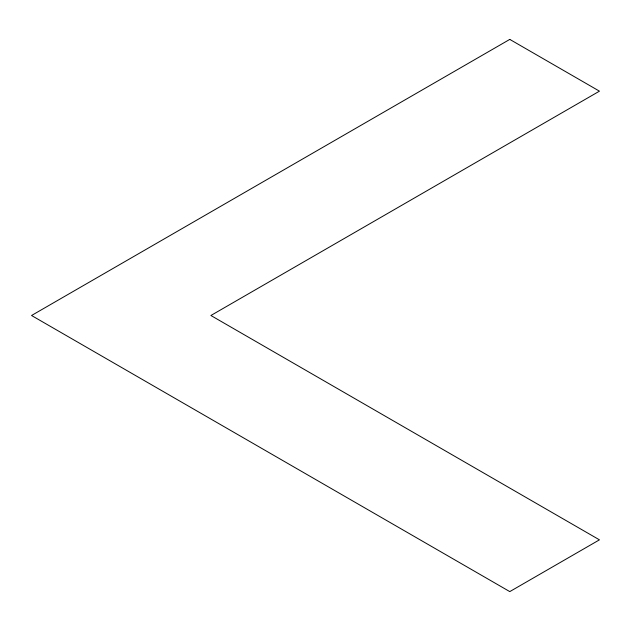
<?xml version="1.0" encoding="UTF-8"?>
<svg xmlns="http://www.w3.org/2000/svg" width="631" height="631" viewBox="0 0 631 631"><rect width="100%" height="100%" fill="white"/><g stroke="black" fill="none" stroke-linecap="round" stroke-linejoin="round"><path stroke-width="0.95" d="M509.785 39.398L31.55 315.5L509.785 591.602L599.45 539.836L210.888 315.5L599.45 91.164L509.785 39.398"/></g></svg>
